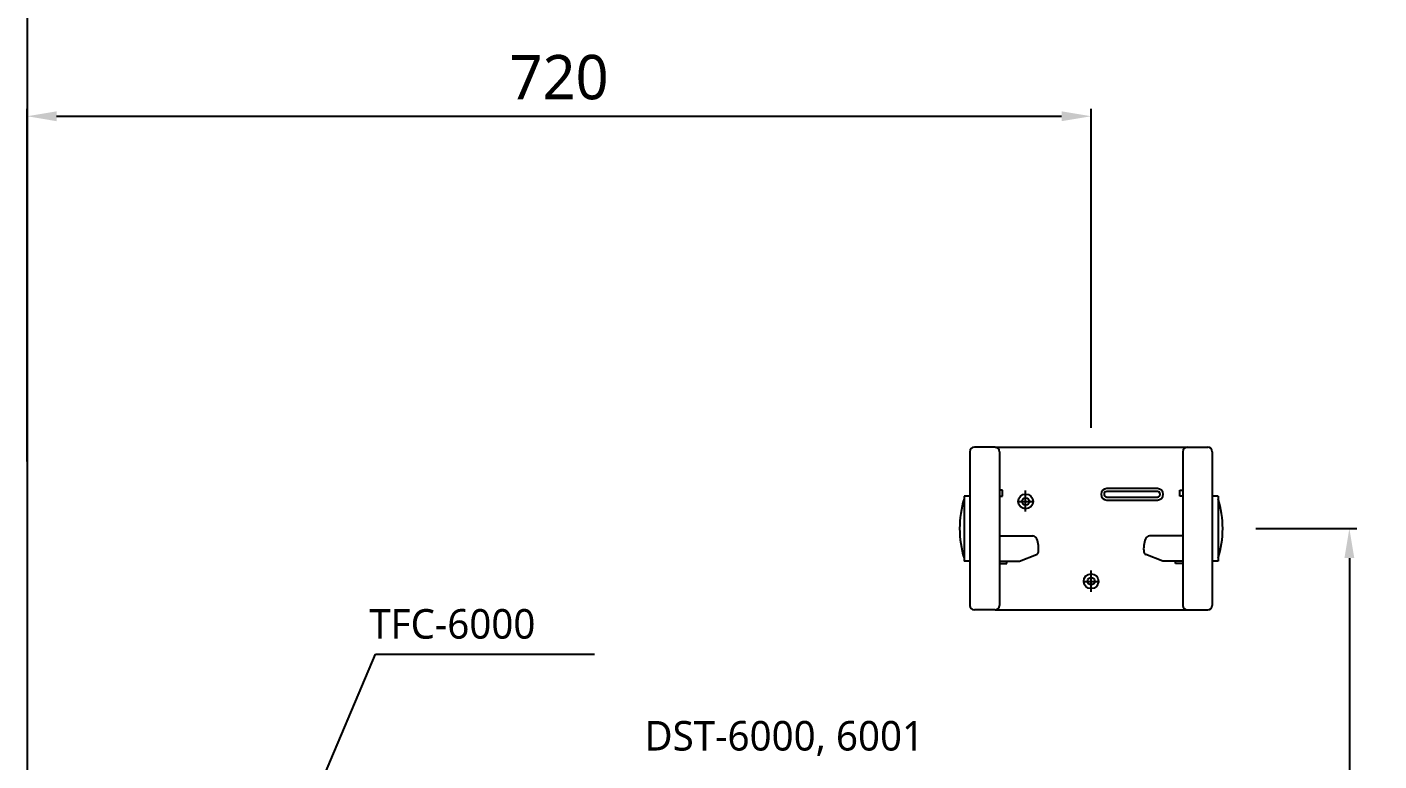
# Model space of a CAD drawing. Extents: x 3571 to 9666, y -561 to 1991.
# Drawn here: x 3728 to 4642, y 363 to 860 of the extents above; entities that cross this region are included whole.
import ezdxf

# ---------------------------------------------------------------- set-up
doc = ezdxf.new("R2010")
doc.units = 0
doc.header["$LTSCALE"] = 20
doc.header["$MEASUREMENT"] = 0
doc.layers.get('0').update_dxf_attribs({"linetype": 'CONTINUOUS'})
doc.layers.get('DEFPOINTS').update_dxf_attribs({"linetype": 'CONTINUOUS'})
for name, color, linetype in [('1', 7, 'CONTINUOUS'), ('2', 2, 'CONTINUOUS'), ('4', 4, 'CONTINUOUS'), ('6', 6, 'CONTINUOUS')]:
    doc.layers.add(name, color=color, linetype=linetype)
doc.styles.add('ROMANS', font='NanumGothic.ttf', dxfattribs={"height": 10.144927})
doc.styles.get("Standard").update_dxf_attribs({"font": 'NanumGothic.ttf'})
doc.dimstyles.get("Standard").update_dxf_attribs({"dimtxt": 2.7, "dimasz": 2.5, "dimexe": 1.5, "dimexo": 1.5, "dimgap": 1.5, "dimtad": 1, "dimdec": 0, "dimlfac": 10, "dimzin": 0, "dimdsep": 46, "dimtxsty": 'Standard', "dimcen": 0, "dimclrt": 2, "dimadec": 0, "dimazin": 0, "dimtfac": 1, "dimtdec": 0, "dimtmove": 0, "dimatfit": 3, "dimfxl": 0, "dimtolj": 1, "dimtzin": 0, "dimarcsym": 0})

# ---------------------------------------------------------------- blocks, each defined once
blk = doc.blocks.new('*D73')
at = {"color": 3, "lineweight": -2}
for p, q in [((4559.08, 520.41), (4627.37, 520.41)), ((4622.37, 500.41), (4622.37, -169.59)), ((4601.95, -189.59), (4627.37, -189.59))]:
    blk.add_line(p, q, dxfattribs=at)
at = {"color": 3}
for points in [[(4619.04, 500.41), (4625.71, 500.41), (4622.37, 520.41)], [(4619.04, -169.59), (4625.71, -169.59), (4622.37, -189.59)]]:
    blk.add_solid(points, dxfattribs=at)
at = {"layer": 'DEFPOINTS', "color": 0}
for p in [(4557.58, 520.41), (4600.45, -189.59), (4622.37, -189.59)]:
    blk.add_point(p, dxfattribs=at)
at = {"color": 2, "insert": (4596.15, 165.41), "char_height": 30, "attachment_point": 5, "rotation": 90}
blk.add_mtext('\\A1;710', dxfattribs=at)
blk = doc.blocks.new('*D74')
at = {"color": 3, "lineweight": -2}
for p, q in [((3727.64, 565.82), (3727.64, 804.33)), ((3747.64, 799.33), (4427.64, 799.33)), ((4447.64, 588.6), (4447.64, 804.33))]:
    blk.add_line(p, q, dxfattribs=at)
at = {"color": 3}
for points in [[(3747.64, 802.66), (3747.64, 795.99), (3727.64, 799.33)], [(4427.64, 802.66), (4427.64, 795.99), (4447.64, 799.33)]]:
    blk.add_solid(points, dxfattribs=at)
at = {"layer": 'DEFPOINTS', "color": 0}
for p in [(4447.64, 799.33), (4447.64, 587.1), (3727.64, 564.32)]:
    blk.add_point(p, dxfattribs=at)
at = {"color": 2, "insert": (4087.64, 825.59), "char_height": 30, "attachment_point": 5}
blk.add_mtext('\\A1;720', dxfattribs=at)

msp = doc.modelspace()

# ---------------------------------------------------------------- linework, layer by layer
at = {"layer": '1'}
for p, q in [((4403.31, 531.84), (4403.31, 546.16)), ((4397.93, 538.72), (4408.94, 538.72)), ((4447.64, 477.61), (4447.64, 491.93)), ((4442.26, 484.49), (4453.27, 484.49))]:
    msp.add_line(p, q, dxfattribs=at)
at = {"layer": '4'}
for p, q in [((4365.64, 572.41), (4365.64, 468.41)), ((4382.64, 575.41), (4368.64, 575.41)), ((4382.64, 575.41), (4512.64, 575.41)), ((4385.64, 572.41), (4385.64, 468.41)), ((4509.64, 572.41), (4509.64, 468.41)), ((4512.64, 575.41), (4526.64, 575.41)), ((4529.64, 572.41), (4529.64, 468.41)), ((4361.64, 542.41), (4361.64, 498.41)), ((4365.64, 542.41), (4361.64, 542.41)), ((4387.74, 546.43), (4385.64, 546.43)), ((4385.64, 542.41), (4387.74, 542.41)), ((4387.74, 542.41), (4387.74, 546.43)), ((4507.55, 546.43), (4509.64, 546.43)), ((4507.55, 542.41), (4507.55, 546.43)), ((4509.64, 542.41), (4507.55, 542.41)), ((4533.64, 542.41), (4529.64, 542.41)), ((4533.64, 542.41), (4533.64, 498.41)), ((4385.64, 515.41), (4408.1, 515.41)), ((4509.64, 515.41), (4487.19, 515.41)), ((4365.64, 498.41), (4361.64, 498.41)), ((4385.64, 498.41), (4399.13, 498.41)), ((4385.64, 496.87), (4390.49, 496.87)), ((4390.49, 496.87), (4390.49, 498.41)), ((4399.13, 498.41), (4410.67, 502.84)), ((4496.16, 498.41), (4484.61, 502.84)), ((4509.64, 498.41), (4496.16, 498.41)), ((4504.8, 496.87), (4504.8, 498.41)), ((4509.64, 496.87), (4504.8, 496.87)), ((4533.64, 498.41), (4529.64, 498.41)), ((4382.64, 465.41), (4368.64, 465.41)), ((4382.64, 465.41), (4512.64, 465.41)), ((4512.64, 465.41), (4526.64, 465.41))]:
    msp.add_line(p, q, dxfattribs=at)
for points in [[(4492.48, 539.69, 1), (4492.48, 547.46), (4458.26, 547.46, 1), (4458.26, 539.69)], [(4492.48, 541.69, 1), (4492.48, 545.46), (4458.26, 545.46, 1), (4458.26, 541.69)]]:
    msp.add_lwpolyline(points, format="xyb", close=True, dxfattribs=at)
for centre, radius in [((4403.31, 538.72), 5), ((4403.31, 538.72), 2.5), ((4447.64, 484.77), 5), ((4447.64, 484.77), 2.5)]:
    msp.add_circle(centre, radius, dxfattribs=at)
for centre, radius, start, end in [((4368.64, 572.41), 3, 90, 180), ((4382.64, 572.41), 3, 0, 90), ((4512.64, 572.41), 3, 90, 180), ((4526.64, 572.41), 3, 0, 90), ((4426.82, 520.41), 68.18, 162.94091, 197.05909), ((4468.47, 520.41), 68.18, 342.94091, 17.05909), ((4408.1, 512.41), 3, 20.74303, 90), ((4393.58, 506.91), 18.53, 352.32155, 20.74303), ((4501.71, 506.91), 18.53, 159.25697, 187.67845), ((4487.19, 512.41), 3, 90, 159.25697), ((4409.96, 504.71), 2, 290.97192, 352.32155), ((4485.33, 504.71), 2, 187.67845, 249.02808), ((4368.64, 468.41), 3, 180, 270), ((4382.64, 468.41), 3, 270, 0), ((4512.64, 468.41), 3, 180, 270), ((4526.64, 468.41), 3, 270, 0)]:
    msp.add_arc(centre, radius, start, end, dxfattribs=at)
at = {"layer": '6'}
msp.add_lwpolyline([(5017.65, 1735.45), (3727.64, 1735.45), (3727.64, -189.59)], dxfattribs=at)

# ---------------------------------------------------------------- texts
at = {"layer": '2', "char_height": 20, "attachment_point": 4, "style": 'ROMANS'}
for s, insert in [('TFC-6000', (3959.16, 455.77)), ('DST-6000, 6001', (4145.44, 378.4))]:
    msp.add_mtext(s, dxfattribs=dict(at, insert=insert))

# ---------------------------------------------------------------- dimensions: what is measured, and where the dimension line sits
dim = msp.add_linear_dim(base=(4447.64, 799.33), p1=(3727.64, 564.32), p2=(4447.64, 587.1), dimstyle='Standard', override={"dimtxt": 30, "dimasz": 20, "dimexe": 5, "dimgap": 10, "dimlfac": 1, "dimzin": 12, "dimclrd": 3, "dimclre": 3, "dimazin": 2, "dimarcsym": 1})
dim.commit()
dim.dimension.update_dxf_attribs({"geometry": '*D74', "text_midpoint": (4087.64, 799.33), "dimtype": 160})
dim = msp.add_linear_dim(base=(4622.37, -189.59), p1=(4557.58, 520.41), p2=(4600.45, -189.59), angle=90, dimstyle='Standard', override={"dimtxt": 30, "dimasz": 20, "dimexe": 5, "dimgap": 10, "dimlfac": 1, "dimzin": 12, "dimclrd": 3, "dimclre": 3, "dimazin": 2, "dimarcsym": 1})
dim.commit()
dim.dimension.update_dxf_attribs({"geometry": '*D73', "text_midpoint": (4622.37, 165.41), "dimtype": 160})

# ---------------------------------------------------------------- leaders
msp.add_leader([(3884.01, 247.84), (3963.31, 435.49), (4111.61, 435.49)], dimstyle='Standard', override={"dimtxt": 20, "dimasz": 20, "dimexe": 5, "dimgap": 10, "dimtad": 0, "dimlfac": 1, "dimzin": 12, "dimclrd": 3, "dimclre": 3, "dimazin": 2, "dimarcsym": 1})

doc.saveas('drawing.dxf')
